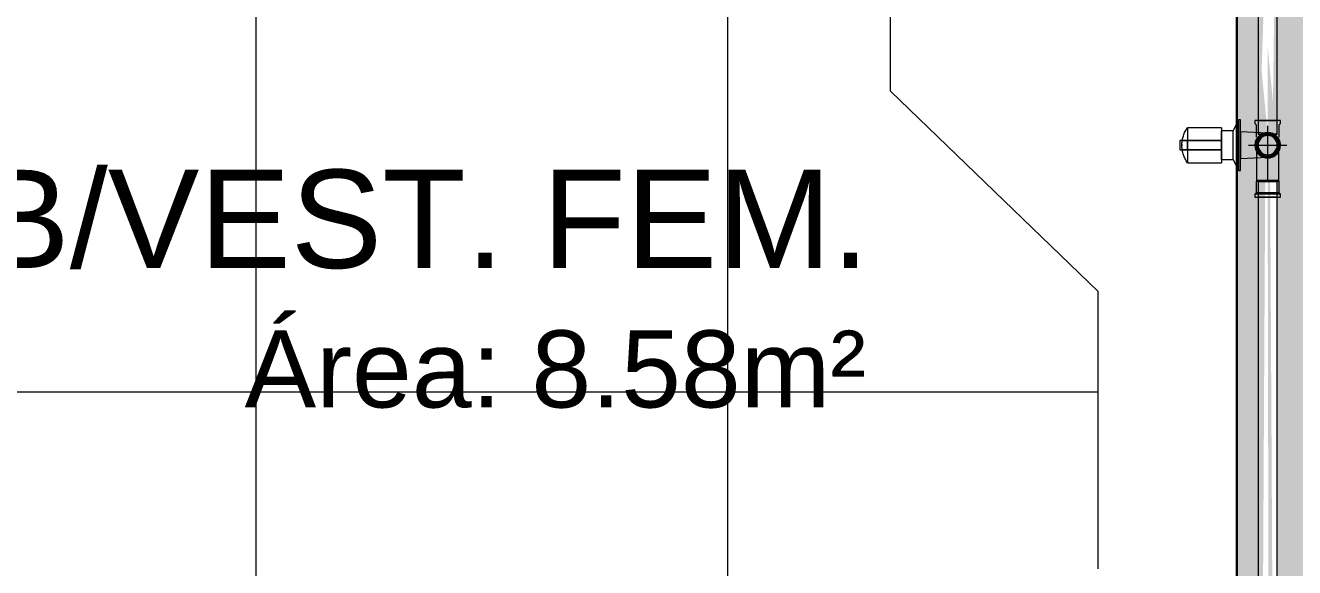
# Model space of a CAD drawing. Header units: metres. Extents: x 5 to 242, y -3 to 162.
# Drawn here: x 186.083 to 187.732, y 81.848 to 82.551 of the extents above; entities that cross this region are included whole.
import ezdxf

# ---------------------------------------------------------------- set-up
doc = ezdxf.new("R2010")
doc.units = ezdxf.units.M
doc.layers.add('1053_ARQ_BASE_MATADOURO_dwg', color=7, linetype='Continuous', lineweight=5, true_color=0x767676)
for name, color, linetype, lineweight in [('A-EQUIPAMENTOS', 7, 'Continuous', 5), ('A-PAREDE', 7, 'Continuous', 30), ('A-TEXTO1', 7, 'Continuous', 5), ('A-WALL', 7, 'Continuous', 9), ('A_lay', 7, 'Continuous', 5), ('P-PIPE', 7, 'Continuous', 5), ('P-PIPE-CNTR', 7, 'Continuous', 5)]:
    doc.layers.add(name, color=color, linetype=linetype, lineweight=lineweight)
doc.styles.add('Arial_2', font='arial.ttf', dxfattribs={"height": 0.1275})
doc.styles.add('Arial_3', font='arial.ttf', dxfattribs={"height": 0.1})

# ---------------------------------------------------------------- blocks, each defined once
blk = doc.blocks.new('AF_Soldavel_Curva 45_90 - Standard-3633212-TÉRREO 1_20')
at = {"layer": 'P-PIPE'}
for p, q in [((161.354, 82.3498), (161.3529, 82.3487)), ((161.3529, 82.3487), (161.3529, 82.3337)), ((161.368, 82.3487), (161.3529, 82.3487)), ((161.368, 82.3498), (161.354, 82.3498)), ((161.3555, 82.3487), (161.368, 82.3487)), ((161.3821, 82.3498), (161.368, 82.3498)), ((161.3831, 82.3487), (161.368, 82.3487)), ((161.368, 82.3487), (161.3805, 82.3487)), ((161.3831, 82.3487), (161.3821, 82.3498)), ((161.3831, 82.3337), (161.3831, 82.3487)), ((161.3529, 82.3337), (161.3515, 82.3323)), ((161.3515, 82.3323), (161.3515, 82.3283)), ((161.368, 82.3323), (161.3515, 82.3323)), ((161.3515, 82.3283), (161.368, 82.3283)), ((161.368, 82.3337), (161.3529, 82.3337)), ((161.368, 82.3283), (161.3555, 82.3283)), ((161.3831, 82.3337), (161.368, 82.3337)), ((161.3845, 82.3323), (161.368, 82.3323)), ((161.368, 82.3283), (161.3845, 82.3283)), ((161.3805, 82.3283), (161.368, 82.3283)), ((161.3845, 82.3323), (161.3831, 82.3337)), ((161.3845, 82.3283), (161.3845, 82.3323))]:
    blk.add_line(p, q, dxfattribs=at)
at = {"layer": 'P-PIPE', "flags": 128}
for points in [[(161.354, 82.3957), (161.354, 82.3963), (161.354, 82.3968), (161.3541, 82.3974), (161.3542, 82.3979), (161.3543, 82.3985), (161.3544, 82.399), (161.3545, 82.3996), (161.3547, 82.4001), (161.3549, 82.4006), (161.3551, 82.4012), (161.3553, 82.4017), (161.3556, 82.4022), (161.3558, 82.4027), (161.3561, 82.4032), (161.3564, 82.4036), (161.3568, 82.4041), (161.3571, 82.4045), (161.3575, 82.405), (161.3578, 82.4054), (161.3582, 82.4058), (161.3587, 82.4062), (161.3591, 82.4065), (161.3595, 82.4069), (161.36, 82.4072), (161.3604, 82.4075), (161.3609, 82.4078), (161.3614, 82.4081), (161.3619, 82.4083), (161.3624, 82.4086), (161.3629, 82.4088), (161.3635, 82.409), (161.364, 82.4091), (161.3645, 82.4093), (161.3651, 82.4094), (161.3656, 82.4095), (161.3662, 82.4096), (161.3668, 82.4097), (161.3673, 82.4097), (161.3679, 82.4097), (161.368, 82.4097)], [(161.368, 82.4097), (161.3686, 82.4097), (161.3691, 82.4097), (161.3697, 82.4096), (161.3703, 82.4096), (161.3708, 82.4095), (161.3714, 82.4093), (161.3719, 82.4092), (161.3724, 82.409), (161.373, 82.4088), (161.3735, 82.4086), (161.374, 82.4084), (161.3745, 82.4081), (161.375, 82.4079), (161.3755, 82.4076), (161.376, 82.4073), (161.3764, 82.407), (161.3769, 82.4066), (161.3773, 82.4063), (161.3777, 82.4059), (161.3781, 82.4055), (161.3785, 82.4051), (161.3788, 82.4046), (161.3792, 82.4042), (161.3795, 82.4037), (161.3798, 82.4033), (161.3801, 82.4028), (161.3804, 82.4023), (161.3807, 82.4018), (161.3809, 82.4013), (161.3811, 82.4008), (161.3813, 82.4003), (161.3815, 82.3997), (161.3816, 82.3992), (161.3818, 82.3986), (161.3819, 82.3981), (161.3819, 82.3975), (161.382, 82.397), (161.382, 82.3964), (161.3821, 82.3958), (161.3821, 82.3957)], [(161.354, 82.3498), (161.354, 82.3516), (161.354, 82.3535), (161.354, 82.3553), (161.354, 82.3571), (161.354, 82.3589), (161.354, 82.3607), (161.354, 82.3625), (161.354, 82.3642), (161.354, 82.366), (161.354, 82.3677), (161.354, 82.3694), (161.354, 82.371), (161.354, 82.3726), (161.354, 82.3742), (161.354, 82.3757), (161.354, 82.3772), (161.354, 82.3787), (161.354, 82.3801), (161.354, 82.3814), (161.354, 82.3827), (161.354, 82.384), (161.354, 82.3852), (161.354, 82.3863), (161.354, 82.3874), (161.354, 82.3884), (161.354, 82.3894), (161.354, 82.3903), (161.354, 82.3911), (161.354, 82.3919), (161.354, 82.3926), (161.354, 82.3932), (161.354, 82.3938), (161.354, 82.3943), (161.354, 82.3947), (161.354, 82.395), (161.354, 82.3953), (161.354, 82.3955), (161.354, 82.3956), (161.354, 82.3957)], [(161.3821, 82.3957), (161.3821, 82.3957), (161.3821, 82.3955), (161.3821, 82.3954), (161.3821, 82.3951), (161.3821, 82.3948), (161.3821, 82.3944), (161.3821, 82.3939), (161.3821, 82.3934), (161.3821, 82.3928), (161.3821, 82.3921), (161.3821, 82.3913), (161.3821, 82.3905), (161.3821, 82.3896), (161.3821, 82.3887), (161.3821, 82.3877), (161.3821, 82.3866), (161.3821, 82.3855), (161.3821, 82.3843), (161.3821, 82.3831), (161.3821, 82.3818), (161.3821, 82.3804), (161.3821, 82.379), (161.3821, 82.3776), (161.3821, 82.3761), (161.3821, 82.3746), (161.3821, 82.373), (161.3821, 82.3714), (161.3821, 82.3698), (161.3821, 82.3681), (161.3821, 82.3664), (161.3821, 82.3647), (161.3821, 82.363), (161.3821, 82.3612), (161.3821, 82.3594), (161.3821, 82.3576), (161.3821, 82.3558), (161.3821, 82.354), (161.3821, 82.3521), (161.3821, 82.3503), (161.3821, 82.3498)]]:
    blk.add_lwpolyline(points, dxfattribs=at)
at = {"layer": 'P-PIPE'}
for radius, start, end in [(0.0165, 110, 270), (0.0165, 120, 270), (0.0151, 110, 270), (0.0151, 110, 270), (0.014, 90, 270), (0.0125, 90, 270), (0.0125, 90, 270), (0.0165, 270, 70), (0.0165, 270, 60), (0.0151, 270, 70), (0.0151, 270, 70), (0.014, 270, 90), (0.0125, 270, 90), (0.0125, 270, 90)]:
    blk.add_arc((161.368, 82.3957), radius, start, end, dxfattribs=at)
blk = doc.blocks.new('Registro de Gaveta - Agua Fria - MEP - Tigre - PVC Cromado - 25 mm-135403-TÉRREO 1_20')
at = {"layer": 'P-PIPE'}
for p, q in [((154.345, 82.4285), (154.3424, 82.4285)), ((154.3424, 82.4285), (154.3424, 82.3629)), ((154.3424, 82.4285), (154.3424, 82.3629)), ((154.352, 82.4143), (154.345, 82.4285)), ((154.345, 82.3629), (154.345, 82.4285)), ((154.345, 82.3629), (154.345, 82.4285)), ((154.3424, 82.413), (154.3073, 82.4112)), ((154.3424, 82.3957), (154.3424, 82.413)), ((154.3673, 82.4143), (154.352, 82.4143)), ((154.352, 82.4143), (154.352, 82.3771)), ((154.352, 82.4143), (154.352, 82.3771)), ((154.4113, 82.4184), (154.3673, 82.4184)), ((154.3673, 82.3957), (154.3673, 82.4184)), ((154.3673, 82.4143), (154.3673, 82.3957)), ((154.3673, 82.4143), (154.3673, 82.3957)), ((154.4113, 82.3957), (154.4113, 82.4184)), ((154.3424, 82.3784), (154.3424, 82.3957)), ((154.3673, 82.4018), (154.4113, 82.4018)), ((154.4113, 82.4018), (154.3673, 82.4018)), ((154.3673, 82.4018), (154.4113, 82.4018)), ((154.4113, 82.4018), (154.3673, 82.4018)), ((154.3673, 82.4018), (154.3673, 82.3896)), ((154.3673, 82.4018), (154.3673, 82.3896)), ((154.3673, 82.3896), (154.3673, 82.4018)), ((154.3673, 82.3896), (154.3673, 82.4018)), ((154.3673, 82.3957), (154.3673, 82.3771)), ((154.3673, 82.3957), (154.3673, 82.3771)), ((154.3673, 82.373), (154.3673, 82.3957)), ((154.3673, 82.3896), (154.4113, 82.3896)), ((154.4113, 82.3896), (154.3673, 82.3896)), ((154.3673, 82.3896), (154.4113, 82.3896)), ((154.4113, 82.3896), (154.3673, 82.3896)), ((154.4113, 82.4018), (154.4183, 82.4018)), ((154.4215, 82.4018), (154.4113, 82.4018)), ((154.4113, 82.4018), (154.4113, 82.3896)), ((154.4113, 82.3896), (154.4113, 82.4018)), ((154.4113, 82.3896), (154.4113, 82.4018)), ((154.4113, 82.3896), (154.4113, 82.4018)), ((154.4113, 82.373), (154.4113, 82.3957)), ((154.4113, 82.3896), (154.4215, 82.3896)), ((154.4183, 82.3896), (154.4113, 82.3896)), ((154.4215, 82.3896), (154.4215, 82.4018)), ((154.3073, 82.3802), (154.3424, 82.3784)), ((154.345, 82.3629), (154.352, 82.3771)), ((154.352, 82.3771), (154.3673, 82.3771)), ((154.3673, 82.373), (154.4113, 82.373)), ((154.3424, 82.3629), (154.345, 82.3629))]:
    blk.add_line(p, q, dxfattribs=at)
at = {"layer": 'P-PIPE', "flags": 128}
for points in [[(154.4113, 82.4184), (154.4122, 82.4172), (154.413, 82.416), (154.4137, 82.4148), (154.4144, 82.4135), (154.4151, 82.4122), (154.4157, 82.4109), (154.4162, 82.4096), (154.4167, 82.4082), (154.4171, 82.4068), (154.4175, 82.4054), (154.4178, 82.404), (154.4181, 82.4026), (154.4183, 82.4012), (154.4185, 82.3997), (154.4186, 82.3983), (154.4186, 82.3968), (154.4186, 82.3966)], [(154.4186, 82.3948), (154.4186, 82.3933), (154.4185, 82.3919), (154.4183, 82.3904), (154.4181, 82.389), (154.4179, 82.3876), (154.4176, 82.3862), (154.4172, 82.3848), (154.4168, 82.3834), (154.4163, 82.382), (154.4157, 82.3807), (154.4152, 82.3794), (154.4145, 82.3781), (154.4138, 82.3768), (154.4131, 82.3756), (154.4123, 82.3743), (154.4114, 82.3732), (154.4113, 82.373)], [(154.4186, 82.3957), (154.4186, 82.3957), (154.4186, 82.3958), (154.4186, 82.3958), (154.4186, 82.3958), (154.4186, 82.3959), (154.4186, 82.3959), (154.4186, 82.3959), (154.4186, 82.396), (154.4186, 82.396), (154.4186, 82.3961), (154.4186, 82.3961), (154.4186, 82.3961), (154.4186, 82.3962), (154.4186, 82.3962), (154.4186, 82.3962), (154.4186, 82.3962), (154.4186, 82.3963), (154.4186, 82.3963), (154.4186, 82.3963), (154.4186, 82.3964), (154.4186, 82.3964), (154.4186, 82.3964)], [(154.4186, 82.3964), (154.4186, 82.3964), (154.4186, 82.3964), (154.4186, 82.3963), (154.4186, 82.3963), (154.4186, 82.3963), (154.4186, 82.3963), (154.4186, 82.3962), (154.4186, 82.3962), (154.4186, 82.3962), (154.4186, 82.3961), (154.4186, 82.3961), (154.4186, 82.3961), (154.4186, 82.396), (154.4186, 82.396), (154.4186, 82.396), (154.4186, 82.3959), (154.4186, 82.3959), (154.4186, 82.3959), (154.4186, 82.3958), (154.4186, 82.3958), (154.4186, 82.3957), (154.4186, 82.3957)], [(154.4186, 82.3957), (154.4186, 82.3957), (154.4186, 82.3956), (154.4186, 82.3956), (154.4186, 82.3956), (154.4186, 82.3955), (154.4186, 82.3955), (154.4186, 82.3954), (154.4186, 82.3954), (154.4186, 82.3954), (154.4186, 82.3953), (154.4186, 82.3953), (154.4186, 82.3953), (154.4186, 82.3952), (154.4186, 82.3952), (154.4186, 82.3952), (154.4186, 82.3951), (154.4186, 82.3951), (154.4186, 82.3951), (154.4186, 82.3951), (154.4186, 82.395), (154.4186, 82.395), (154.4186, 82.395)], [(154.4186, 82.395), (154.4186, 82.395), (154.4186, 82.395), (154.4186, 82.3951), (154.4186, 82.3951), (154.4186, 82.3951), (154.4186, 82.3951), (154.4186, 82.3952), (154.4186, 82.3952), (154.4186, 82.3952), (154.4186, 82.3953), (154.4186, 82.3953), (154.4186, 82.3953), (154.4186, 82.3954), (154.4186, 82.3954), (154.4186, 82.3954), (154.4186, 82.3955), (154.4186, 82.3955), (154.4186, 82.3955), (154.4186, 82.3956), (154.4186, 82.3956), (154.4186, 82.3956), (154.4186, 82.3957)]]:
    blk.add_lwpolyline(points, dxfattribs=at)
at = {"layer": 'P-PIPE'}
for radius, start, end in [(0.0155, 0, 180), (0.0155, 0, 180), (0.0125, 90, 270), (0.0125, 90, 270), (0.0125, 90, 270), (0.0125, 90, 270), (0.0125, 270, 90), (0.0125, 270, 90), (0.0125, 270, 90), (0.0125, 270, 90), (0.0155, 180, 0), (0.0155, 180, 0)]:
    blk.add_arc((154.3073, 82.3957), radius, start, end, dxfattribs=at)
for points, knots in [([(154.3228, 82.3957), (154.3228, 82.3964), (154.3227, 82.3975), (154.3225, 82.3989), (154.3222, 82.3999), (154.3219, 82.4009), (154.3216, 82.4018), (154.3211, 82.4027), (154.3207, 82.4036), (154.3202, 82.4044), (154.3196, 82.4052), (154.319, 82.4059), (154.3184, 82.4065), (154.3178, 82.4071), (154.3172, 82.4077), (154.3165, 82.4082), (154.3157, 82.4088), (154.3148, 82.4093), (154.3139, 82.4098), (154.3132, 82.41), (154.3129, 82.4102), (154.3123, 82.4104), (154.3114, 82.4106), (154.3106, 82.4108), (154.3101, 82.4109), (154.3097, 82.411), (154.3091, 82.4111), (154.3083, 82.4112), (154.3076, 82.4112), (154.3073, 82.4112)], [0, 0, 0, 0, 0.071429, 0.107143, 0.142857, 0.178571, 0.214286, 0.25, 0.285714, 0.321429, 0.357143, 0.392857, 0.428571, 0.464286, 0.5, 0.535714, 0.571429, 0.625, 0.678571, 0.705357, 0.71875, 0.732143, 0.785714, 0.839286, 0.852679, 0.866071, 0.892857, 0.946429, 1, 1, 1, 1]), ([(154.3073, 82.4112), (154.3077, 82.4112), (154.3084, 82.4112), (154.3093, 82.4111), (154.31, 82.411), (154.3107, 82.4108), (154.3114, 82.4106), (154.3121, 82.4104), (154.3126, 82.4103), (154.3129, 82.4101), (154.3133, 82.41), (154.3138, 82.4098), (154.3144, 82.4095), (154.3151, 82.4091), (154.3158, 82.4087), (154.3165, 82.4082), (154.3172, 82.4077), (154.3178, 82.4071), (154.3184, 82.4065), (154.319, 82.4059), (154.3196, 82.4052), (154.3202, 82.4044), (154.3207, 82.4036), (154.3211, 82.4027), (154.3216, 82.4018), (154.3219, 82.4009), (154.3222, 82.3999), (154.3225, 82.3989), (154.3227, 82.3975), (154.3228, 82.3964), (154.3228, 82.3957)], [0, 0, 0, 0, 0.071429, 0.107143, 0.142857, 0.178571, 0.214286, 0.25, 0.267857, 0.285714, 0.303571, 0.321429, 0.357143, 0.392857, 0.428571, 0.464286, 0.5, 0.535714, 0.571429, 0.607143, 0.642857, 0.678571, 0.714286, 0.75, 0.785714, 0.821429, 0.857143, 0.892857, 0.928571, 1, 1, 1, 1]), ([(154.3228, 82.3957), (154.3228, 82.3951), (154.3227, 82.3938), (154.3225, 82.3923), (154.3221, 82.3911), (154.3218, 82.3903), (154.3215, 82.3894), (154.3211, 82.3886), (154.3207, 82.3879), (154.3203, 82.3872), (154.3198, 82.3865), (154.3193, 82.3859), (154.3188, 82.3853), (154.3183, 82.3847), (154.3177, 82.3842), (154.3171, 82.3837), (154.3166, 82.3832), (154.3158, 82.3827), (154.3147, 82.3821), (154.3137, 82.3816), (154.3129, 82.3813), (154.3125, 82.3811), (154.3122, 82.381), (154.3119, 82.3809), (154.3114, 82.3808), (154.3109, 82.3806), (154.3102, 82.3805), (154.3096, 82.3804), (154.309, 82.3803), (154.3082, 82.3802), (154.3077, 82.3802), (154.3073, 82.3802)], [0, 0, 0, 0, 0.0625, 0.125, 0.15625, 0.1875, 0.21875, 0.25, 0.28125, 0.3125, 0.34375, 0.375, 0.40625, 0.4375, 0.46875, 0.5, 0.53125, 0.5625, 0.625, 0.6875, 0.71875, 0.734375, 0.75, 0.765625, 0.78125, 0.8125, 0.84375, 0.875, 0.90625, 0.9375, 1, 1, 1, 1]), ([(154.3073, 82.3802), (154.3077, 82.3802), (154.3082, 82.3802), (154.309, 82.3803), (154.3096, 82.3804), (154.3102, 82.3805), (154.3109, 82.3806), (154.3114, 82.3808), (154.3119, 82.3809), (154.3122, 82.381), (154.3125, 82.3811), (154.3129, 82.3813), (154.3137, 82.3816), (154.3147, 82.3821), (154.3158, 82.3827), (154.3166, 82.3832), (154.3171, 82.3837), (154.3177, 82.3842), (154.3183, 82.3847), (154.3188, 82.3853), (154.3193, 82.3859), (154.3198, 82.3865), (154.3203, 82.3872), (154.3207, 82.3879), (154.3211, 82.3886), (154.3215, 82.3894), (154.3218, 82.3903), (154.3221, 82.3911), (154.3225, 82.3923), (154.3227, 82.3938), (154.3228, 82.3951), (154.3228, 82.3957)], [0, 0, 0, 0, 0.0625, 0.09375, 0.125, 0.15625, 0.1875, 0.21875, 0.234375, 0.25, 0.265625, 0.28125, 0.3125, 0.375, 0.4375, 0.46875, 0.5, 0.53125, 0.5625, 0.59375, 0.625, 0.65625, 0.6875, 0.71875, 0.75, 0.78125, 0.8125, 0.84375, 0.875, 0.9375, 1, 1, 1, 1])]:
    blk.add_open_spline(points, degree=3, knots=knots, dxfattribs=at)
blk = doc.blocks.new('1053_ARQ_BASE_MATADOURO_dwg_arq geral tgov-4039641-TÉRREO 1_20')
at = {"layer": 'A_lay', "true_color": 0xaaaaaa}
h = blk.add_hatch(dxfattribs=at)
h.set_pattern_fill('FP_8', color=253, style=0, pattern_type=2)
h.set_pattern_definition([(90, (-0.43, 0), (-0.6125, 4e-17), []), (180, (-0.43, 0), (-8e-17, -0.6125), [])])
h.paths.add_polyline_path([(30.4514, -2.5848), (30.7635, -2.5725), (30.7477, -2.5664), (30.527, -2.5097), (30.4534, -2.5828)])
h.paths.add_polyline_path([(28.8401, -2.5903), (28.8537, -2.5432), (28.8564, -2.5903), (29.2482, -2.5903), (29.2482, -1.3603), (28.8175, -1.7782), (28.8098, -1.7705), (29.2482, -1.3403), (29.5482, -1.3462), (29.5482, -1.3603), (29.2682, -1.3603), (29.2682, -2.5903), (30.1482, -2.5801), (30.1482, -1.3603), (29.724, -1.7846), (29.7098, -1.7705), (30.1482, -1.3403), (30.2624, -1.3462), (30.608, -1.7077), (30.6018, -1.7139), (30.2482, -1.3603), (30.1682, -1.3603), (30.1682, -2.5903), (30.408, -2.5673), (30.4182, -2.098), (30.4498, -2.0143), (30.5186, -1.9531), (30.6159, -1.9261), (30.6541, -1.9365), (30.7362, -1.9803), (30.7876, -2.0555), (30.808, -2.1194), (30.808, -2.5788), (31.0472, -2.5801), (31.0472, -1.3603), (30.8482, -1.3603), (30.8482, -1.3403), (30.8682, -1.3403), (30.8682, -0.9803), (30.5982, -0.7203), (30.5982, 0.7097), (28.4482, 0.7097), (28.4482, -0.5203), (29.7466, -0.5203), (29.7466, -0.5403), (28.4482, -0.5403), (28.4482, -1.3403), (28.6482, -1.3462), (28.6482, -1.3603), (28.4482, -1.3603), (28.4482, -2.5903), (28.799, -2.5903)])
h.paths.add_polyline_path([(29.5493, -2.5848), (29.8614, -2.5725), (29.8456, -2.5664), (29.6249, -2.5097), (29.5514, -2.5828)])
h.paths.add_polyline_path([(29.2682, -2.5903), (29.506, -2.5673), (29.5162, -2.098), (29.5478, -2.0143), (29.6207, -1.9449), (29.7016, -1.9249), (29.7521, -1.9315), (29.8641, -2.0143), (29.906, -2.1192), (29.906, -2.5788), (29.8694, -2.5848), (29.4924, -2.586)])
h.paths.add_polyline_path([(28.8482, -2.4478), (28.8401, -2.3368), (28.8482, -2.2884), (28.8564, -2.3054), (28.8537, -2.4139)])
h.paths.add_polyline_path([(28.8401, -2.3054), (28.8098, -2.2929), (28.8346, -2.3013)])
h.paths.add_polyline_path([(28.9089, -2.2223), (28.8641, -2.1803), (28.8975, -2.2023), (28.906, -2.2162)])
at = {"layer": 'A-EQUIPAMENTOS', "color": 253, "true_color": 0xaaaaaa, "flags": 128}
blk.add_lwpolyline([(30.8682, -1.3403), (30.8682, -0.9803), (30.5982, -0.7203), (30.5982, 0.7097)], dxfattribs=at)
at = {"layer": 'A-PAREDE', "color": 253, "true_color": 0xaaaaaa}
blk.add_line((31.0482, 0.5597), (31.0482, -2.4403), dxfattribs=at)
at = {"layer": 'A-TEXTO1', "attachment_point": 1, "line_spacing_factor": 0.941778}
for s, insert, char_height, width, style in [('WCB/VEST. FEM.', (29.1166, -0.8222), 0.1275, 1.735768, 'Arial_2'), ('Área: 8.58m²', (29.7591, -1.0307), 0.1, 0.964717, 'Arial_3')]:
    blk.add_mtext(s, dxfattribs=dict(at, insert=insert, char_height=char_height, width=width, style=style))
blk = doc.blocks.new('1053_ARQ_BASE_MATADOURO_dwg-3625622-TÉRREO 1_20')
blk.add_blockref('1053_ARQ_BASE_MATADOURO_dwg_arq geral tgov-4039641-TÉRREO 1_20', (130.2098, 83.186))

msp = doc.modelspace()

# ---------------------------------------------------------------- hatches: boundary and pattern name
at = {"layer": 'A-WALL', "true_color": 0xffd4aa, "transparency": 33554483}
h = msp.add_hatch(color=41, dxfattribs=at)
h.paths.add_polyline_path([(187.8058, 80.5957), (187.8058, 83.8957), (187.6573, 83.8957), (187.6573, 80.5957)])
h.paths.add_polyline_path([(187.7056, 80.6092), (187.6843, 80.6196), (187.6936, 82.3487), (187.7093, 82.3487), (187.7076, 80.6092)])
h.paths.add_polyline_path([(187.7793, 80.6092), (187.7543, 80.6092), (187.7636, 82.3487), (187.7793, 82.3487), (187.7793, 80.6121)])
h.paths.add_polyline_path([(187.758, 82.4102), (187.756, 82.4102), (187.7668, 82.7441), (187.7776, 82.7441), (187.7668, 82.4102), (187.7605, 82.4102)])
h.paths.add_polyline_path([(187.703, 82.4102), (187.686, 82.4102), (187.6976, 82.7441), (187.7076, 82.7441), (187.7031, 82.4102)])
h.paths.add_polyline_path([(187.773, 82.7759), (187.7547, 82.7759), (187.7636, 83.3935), (187.7789, 83.3935), (187.7733, 82.7759)])
h.paths.add_polyline_path([(187.6968, 82.7759), (187.6847, 82.7759), (187.6936, 83.3935), (187.7089, 83.3935), (187.6976, 82.7759), (187.6971, 82.7759)])
at = {"layer": 'P-PIPE', "true_color": 0x69503c}
for points in [[(187.686, 82.4102), (187.6968, 82.4102), (187.686, 82.5236)], [(187.6968, 82.4102), (187.7076, 82.4102), (187.6968, 82.5236)], [(187.6936, 80.6092), (187.6968, 80.6092), (187.686, 82.3487), (187.6843, 82.3487), (187.6905, 80.6092)], [(187.703, 80.6092), (187.7093, 80.6092), (187.7, 82.3487), (187.6968, 82.3487), (187.7, 80.6092)]]:
    msp.add_hatch(color=27, dxfattribs=at).paths.add_polyline_path(points)

# ---------------------------------------------------------------- linework, layer by layer
at = {"layer": 'A-WALL', "color": 253, "true_color": 0xaaaaaa}
for p, q in [((187.6558, 83.8957), (187.6558, 80.5957)), ((187.6573, 83.8957), (187.6573, 80.5942))]:
    msp.add_line(p, q, dxfattribs=at)
at = {"layer": 'P-PIPE'}
for p, q in [((187.6843, 82.7441), (187.6843, 82.4102)), ((187.7093, 82.4102), (187.7093, 82.7441)), ((187.6803, 82.4277), (187.6803, 82.4237)), ((187.6968, 82.4277), (187.6803, 82.4277)), ((187.6803, 82.4237), (187.6817, 82.4223)), ((187.6817, 82.4223), (187.6817, 82.4062)), ((187.6843, 82.4277), (187.6968, 82.4277)), ((187.7133, 82.4277), (187.6968, 82.4277)), ((187.6968, 82.4277), (187.7093, 82.4277)), ((187.7119, 82.4223), (187.7133, 82.4237)), ((187.7119, 82.4062), (187.7119, 82.4223)), ((187.7133, 82.4237), (187.7133, 82.4277)), ((187.6968, 82.4102), (187.6843, 82.4102)), ((187.6843, 82.4102), (187.7093, 82.4102)), ((187.7093, 82.4102), (187.6968, 82.4102)), ((187.6843, 82.3487), (187.6843, 80.6092)), ((187.7093, 82.3487), (187.6843, 82.3487)), ((187.7093, 80.6092), (187.7093, 82.3487))]:
    msp.add_line(p, q, dxfattribs=at)
for radius, start, end in [(0.0165, 90, 270), (0.0165, 120, 270), (0.0125, 90, 180), (0.0125, 90, 180), (0.0125, 90, 180), (0.0125, 90, 180), (0.0125, 90, 270), (0.0125, 90, 270), (0.0125, 90, 270), (0.0125, 90, 270), (0.0125, 90, 180), (0.0125, 90, 180), (0.0165, 270, 90), (0.0165, 270, 60), (0.0125, 0, 90), (0.0125, 0, 90), (0.0125, 0, 90), (0.0125, 0, 90), (0.0125, 270, 90), (0.0125, 270, 90), (0.0125, 270, 90), (0.0125, 270, 90), (0.0125, 0, 90), (0.0125, 0, 90), (0.0125, 180, 270), (0.0125, 180, 270), (0.0125, 180, 270), (0.0125, 180, 270), (0.0125, 180, 270), (0.0125, 180, 270), (0.0125, 270, 0), (0.0125, 270, 0), (0.0125, 270, 0), (0.0125, 270, 0), (0.0125, 270, 0), (0.0125, 270, 0)]:
    msp.add_arc((187.6968, 82.3957), radius, start, end, dxfattribs=at)
at = {"layer": 'P-PIPE-CNTR'}
for p, q in [((187.6968, 82.3707), (187.6968, 82.4207)), ((187.6968, 82.3707), (187.6968, 82.4207)), ((187.6968, 82.3707), (187.6968, 82.4102)), ((187.6718, 82.3957), (187.7218, 82.3957)), ((187.6718, 82.3957), (187.7218, 82.3957)), ((187.6718, 82.3957), (187.7218, 82.3957)), ((187.6968, 82.3498), (187.6968, 82.3957)), ((187.6968, 82.3498), (187.6968, 82.3487)), ((187.6968, 82.3487), (187.6968, 82.3498))]:
    msp.add_line(p, q, dxfattribs=at)

# ---------------------------------------------------------------- block references
at = {"layer": '1053_ARQ_BASE_MATADOURO_dwg', "color": 253, "true_color": 0xaaaaaa}
msp.add_blockref('1053_ARQ_BASE_MATADOURO_dwg-3625622-TÉRREO 1_20', (26.3988, 0), dxfattribs=at)
at = {"layer": 'P-PIPE', "rotation": 180}
msp.add_blockref('Registro de Gaveta - Agua Fria - MEP - Tigre - PVC Cromado - 25 mm-135403-TÉRREO 1_20', (342.0041, 164.7914), dxfattribs=at)
at = {"layer": 'P-PIPE'}
msp.add_blockref('AF_Soldavel_Curva 45_90 - Standard-3633212-TÉRREO 1_20', (26.3288, 0), dxfattribs=at)

doc.saveas('drawing.dxf')
